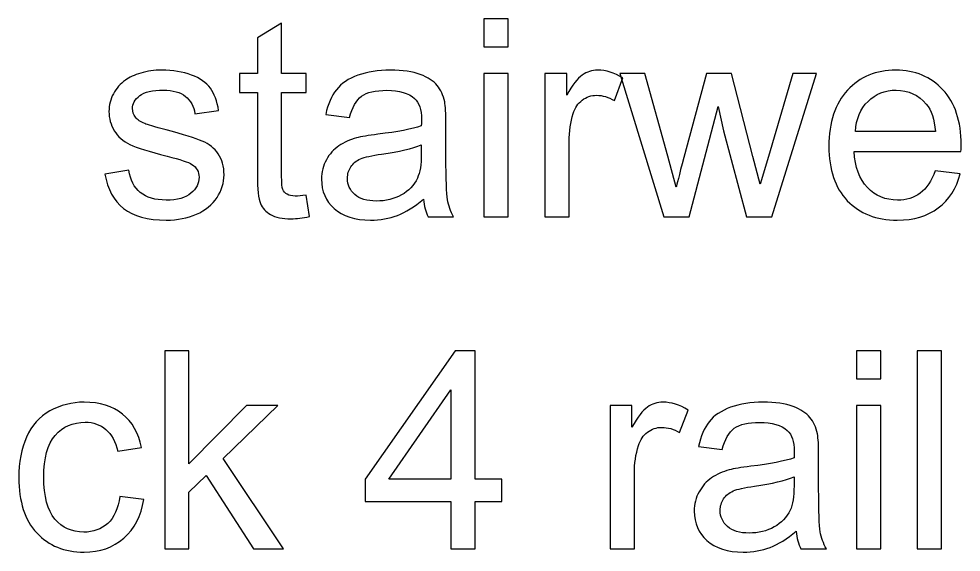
# Model space of a CAD drawing. Header units: centimetres. Extents: x -233 to -82, y 123 to 153.
# Drawn here: x -168.386 to -167.184, y 147.439 to 148.118 of the extents above; entities that cross this region are included whole.
import ezdxf

# ---------------------------------------------------------------- set-up
doc = ezdxf.new("R2010")
doc.units = ezdxf.units.CM
doc.header["$MEASUREMENT"] = 0
doc.layers.add('layer 1', color=7, linetype='Continuous')

msp = doc.modelspace()

# ---------------------------------------------------------------- linework, layer by layer
at = {"layer": 'layer 1'}
for points, knots in [([(-167.79317, 148.08285), (-167.79317, 148.08285), (-167.79317, 148.11845), (-167.79317, 148.11845), (-167.79317, 148.11845), (-167.79317, 148.11845), (-167.76217, 148.11845), (-167.76217, 148.11845), (-167.76217, 148.11845), (-167.76217, 148.11845), (-167.76217, 148.08285), (-167.76217, 148.08285), (-167.76217, 148.08285), (-167.76217, 148.08285), (-167.79317, 148.08285), (-167.79317, 148.08285)], [0, 0, 0, 0, 0.2, 0.2, 0.2, 0.2, 0.4, 0.4, 0.4, 0.4, 0.6, 0.6, 0.6, 0.6, 1, 1, 1, 1]), ([(-168.01977, 147.89365), (-168.01977, 147.89365), (-168.01537, 147.86625), (-168.01537, 147.86625), (-168.01537, 147.86625), (-168.02407, 147.86445), (-168.03187, 147.86355), (-168.03877, 147.86355), (-168.03877, 147.86355), (-168.05007, 147.86355), (-168.05877, 147.86535), (-168.06497, 147.86895), (-168.06497, 147.86895), (-168.07117, 147.87245), (-168.07557, 147.87715), (-168.07807, 147.88295), (-168.07807, 147.88295), (-168.08057, 147.88875), (-168.08187, 147.90095), (-168.08187, 147.91955), (-168.08187, 147.91955), (-168.08187, 147.91955), (-168.08187, 148.02475), (-168.08187, 148.02475), (-168.08187, 148.02475), (-168.08187, 148.02475), (-168.10457, 148.02475), (-168.10457, 148.02475), (-168.10457, 148.02475), (-168.10457, 148.02475), (-168.10457, 148.04885), (-168.10457, 148.04885), (-168.10457, 148.04885), (-168.10457, 148.04885), (-168.08187, 148.04885), (-168.08187, 148.04885), (-168.08187, 148.04885), (-168.08187, 148.04885), (-168.08187, 148.09415), (-168.08187, 148.09415), (-168.08187, 148.09415), (-168.08187, 148.09415), (-168.05097, 148.11275), (-168.05097, 148.11275), (-168.05097, 148.11275), (-168.05097, 148.11275), (-168.05097, 148.04885), (-168.05097, 148.04885), (-168.05097, 148.04885), (-168.05097, 148.04885), (-168.01977, 148.04885), (-168.01977, 148.04885), (-168.01977, 148.04885), (-168.01977, 148.04885), (-168.01977, 148.02475), (-168.01977, 148.02475), (-168.01977, 148.02475), (-168.01977, 148.02475), (-168.05097, 148.02475), (-168.05097, 148.02475), (-168.05097, 148.02475), (-168.05097, 148.02475), (-168.05097, 147.91775), (-168.05097, 147.91775), (-168.05097, 147.91775), (-168.05097, 147.90895), (-168.05047, 147.90325), (-168.04937, 147.90075), (-168.04937, 147.90075), (-168.04827, 147.89825), (-168.04647, 147.89625), (-168.04397, 147.89475), (-168.04397, 147.89475), (-168.04147, 147.89325), (-168.03797, 147.89245), (-168.03347, 147.89245), (-168.03347, 147.89245), (-168.02997, 147.89245), (-168.02547, 147.89285), (-168.01977, 147.89365)], [0, 0, 0, 0, 0.047619, 0.047619, 0.047619, 0.047619, 0.0952381, 0.0952381, 0.0952381, 0.0952381, 0.1428571, 0.1428571, 0.1428571, 0.1428571, 0.1904762, 0.1904762, 0.1904762, 0.1904762, 0.2380952, 0.2380952, 0.2380952, 0.2380952, 0.2857143, 0.2857143, 0.2857143, 0.2857143, 0.3333333, 0.3333333, 0.3333333, 0.3333333, 0.3809524, 0.3809524, 0.3809524, 0.3809524, 0.4285714, 0.4285714, 0.4285714, 0.4285714, 0.4761905, 0.4761905, 0.4761905, 0.4761905, 0.5238095, 0.5238095, 0.5238095, 0.5238095, 0.5714286, 0.5714286, 0.5714286, 0.5714286, 0.6190476, 0.6190476, 0.6190476, 0.6190476, 0.6666667, 0.6666667, 0.6666667, 0.6666667, 0.7142857, 0.7142857, 0.7142857, 0.7142857, 0.7619048, 0.7619048, 0.7619048, 0.7619048, 0.8095238, 0.8095238, 0.8095238, 0.8095238, 0.8571429, 0.8571429, 0.8571429, 0.8571429, 0.9047619, 0.9047619, 0.9047619, 0.9047619, 1, 1, 1, 1]), ([(-168.27627, 147.92055), (-168.27627, 147.92055), (-168.24567, 147.92535), (-168.24567, 147.92535), (-168.24567, 147.92535), (-168.24397, 147.91305), (-168.23917, 147.90365), (-168.23127, 147.89715), (-168.23127, 147.89715), (-168.22337, 147.89065), (-168.21237, 147.88735), (-168.19827, 147.88735), (-168.19827, 147.88735), (-168.18407, 147.88735), (-168.17347, 147.89025), (-168.16657, 147.89605), (-168.16657, 147.89605), (-168.15967, 147.90185), (-168.15627, 147.90865), (-168.15627, 147.91645), (-168.15627, 147.91645), (-168.15627, 147.92345), (-168.15927, 147.92895), (-168.16537, 147.93295), (-168.16537, 147.93295), (-168.16967, 147.93565), (-168.18017, 147.93915), (-168.19707, 147.94345), (-168.19707, 147.94345), (-168.21977, 147.94915), (-168.23557, 147.95415), (-168.24437, 147.95835), (-168.24437, 147.95835), (-168.25317, 147.96255), (-168.25987, 147.96835), (-168.26437, 147.97575), (-168.26437, 147.97575), (-168.26887, 147.98315), (-168.27117, 147.99135), (-168.27117, 148.00035), (-168.27117, 148.00035), (-168.27117, 148.00845), (-168.26927, 148.01605), (-168.26557, 148.02295), (-168.26557, 148.02295), (-168.26187, 148.02985), (-168.25677, 148.03565), (-168.25027, 148.04025), (-168.25027, 148.04025), (-168.24547, 148.04385), (-168.23887, 148.04685), (-168.23057, 148.04935), (-168.23057, 148.04935), (-168.22227, 148.05185), (-168.21327, 148.05305), (-168.20377, 148.05305), (-168.20377, 148.05305), (-168.18947, 148.05305), (-168.17687, 148.05095), (-168.16597, 148.04685), (-168.16597, 148.04685), (-168.15507, 148.04275), (-168.14707, 148.03715), (-168.14187, 148.03005), (-168.14187, 148.03005), (-168.13677, 148.02295), (-168.13317, 148.01355), (-168.13127, 148.00165), (-168.13127, 148.00165), (-168.13127, 148.00165), (-168.16157, 147.99755), (-168.16157, 147.99755), (-168.16157, 147.99755), (-168.16297, 148.00695), (-168.16697, 148.01435), (-168.17357, 148.01965), (-168.17357, 148.01965), (-168.18017, 148.02495), (-168.18947, 148.02755), (-168.20157, 148.02755), (-168.20157, 148.02755), (-168.21577, 148.02755), (-168.22587, 148.02525), (-168.23197, 148.02055), (-168.23197, 148.02055), (-168.23807, 148.01585), (-168.24117, 148.01025), (-168.24117, 148.00395), (-168.24117, 148.00395), (-168.24117, 147.99985), (-168.23987, 147.99625), (-168.23737, 147.99305), (-168.23737, 147.99305), (-168.23487, 147.98975), (-168.23087, 147.98695), (-168.22547, 147.98485), (-168.22547, 147.98485), (-168.22237, 147.98365), (-168.21327, 147.98095), (-168.19807, 147.97685), (-168.19807, 147.97685), (-168.17617, 147.97095), (-168.16087, 147.96625), (-168.15217, 147.96255), (-168.15217, 147.96255), (-168.14347, 147.95885), (-168.13667, 147.95335), (-168.13177, 147.94625), (-168.13177, 147.94625), (-168.12687, 147.93915), (-168.12437, 147.93025), (-168.12437, 147.91965), (-168.12437, 147.91965), (-168.12437, 147.90935), (-168.12737, 147.89965), (-168.13337, 147.89055), (-168.13337, 147.89055), (-168.13947, 147.88145), (-168.14817, 147.87435), (-168.15947, 147.86935), (-168.15947, 147.86935), (-168.17087, 147.86435), (-168.18377, 147.86185), (-168.19807, 147.86185), (-168.19807, 147.86185), (-168.22187, 147.86185), (-168.23997, 147.86675), (-168.25247, 147.87665), (-168.25247, 147.87665), (-168.26497, 147.88655), (-168.27287, 147.90115), (-168.27627, 147.92055)], [0, 0, 0, 0, 0.0294118, 0.0294118, 0.0294118, 0.0294118, 0.0588235, 0.0588235, 0.0588235, 0.0588235, 0.0882353, 0.0882353, 0.0882353, 0.0882353, 0.1176471, 0.1176471, 0.1176471, 0.1176471, 0.1470588, 0.1470588, 0.1470588, 0.1470588, 0.1764706, 0.1764706, 0.1764706, 0.1764706, 0.2058824, 0.2058824, 0.2058824, 0.2058824, 0.2352941, 0.2352941, 0.2352941, 0.2352941, 0.2647059, 0.2647059, 0.2647059, 0.2647059, 0.2941176, 0.2941176, 0.2941176, 0.2941176, 0.3235294, 0.3235294, 0.3235294, 0.3235294, 0.3529412, 0.3529412, 0.3529412, 0.3529412, 0.3823529, 0.3823529, 0.3823529, 0.3823529, 0.4117647, 0.4117647, 0.4117647, 0.4117647, 0.4411765, 0.4411765, 0.4411765, 0.4411765, 0.4705882, 0.4705882, 0.4705882, 0.4705882, 0.5, 0.5, 0.5, 0.5, 0.5294118, 0.5294118, 0.5294118, 0.5294118, 0.5588235, 0.5588235, 0.5588235, 0.5588235, 0.5882353, 0.5882353, 0.5882353, 0.5882353, 0.6176471, 0.6176471, 0.6176471, 0.6176471, 0.6470588, 0.6470588, 0.6470588, 0.6470588, 0.6764706, 0.6764706, 0.6764706, 0.6764706, 0.7058824, 0.7058824, 0.7058824, 0.7058824, 0.7352941, 0.7352941, 0.7352941, 0.7352941, 0.7647059, 0.7647059, 0.7647059, 0.7647059, 0.7941176, 0.7941176, 0.7941176, 0.7941176, 0.8235294, 0.8235294, 0.8235294, 0.8235294, 0.8529412, 0.8529412, 0.8529412, 0.8529412, 0.8823529, 0.8823529, 0.8823529, 0.8823529, 0.9117647, 0.9117647, 0.9117647, 0.9117647, 0.9411765, 0.9411765, 0.9411765, 0.9411765, 1, 1, 1, 1]), ([(-167.87017, 147.88855), (-167.88167, 147.87875), (-167.89267, 147.87185), (-167.90327, 147.86785), (-167.90327, 147.86785), (-167.91397, 147.86385), (-167.92537, 147.86185), (-167.93747, 147.86185), (-167.93747, 147.86185), (-167.95757, 147.86185), (-167.97307, 147.86675), (-167.98387, 147.87655), (-167.98387, 147.87655), (-167.99467, 147.88635), (-168.00007, 147.89885), (-168.00007, 147.91415), (-168.00007, 147.91415), (-168.00007, 147.92315), (-167.99797, 147.93135), (-167.99387, 147.93875), (-167.99387, 147.93875), (-167.98977, 147.94615), (-167.98447, 147.95205), (-167.97787, 147.95655), (-167.97787, 147.95655), (-167.97127, 147.96105), (-167.96387, 147.96445), (-167.95557, 147.96675), (-167.95557, 147.96675), (-167.94947, 147.96835), (-167.94037, 147.96985), (-167.92807, 147.97135), (-167.92807, 147.97135), (-167.90297, 147.97435), (-167.88457, 147.97795), (-167.87277, 147.98205), (-167.87277, 147.98205), (-167.87267, 147.98635), (-167.87257, 147.98905), (-167.87257, 147.99015), (-167.87257, 147.99015), (-167.87257, 148.00275), (-167.87547, 148.01165), (-167.88137, 148.01685), (-167.88137, 148.01685), (-167.88927, 148.02385), (-167.90107, 148.02735), (-167.91667, 148.02735), (-167.91667, 148.02735), (-167.93127, 148.02735), (-167.94207, 148.02485), (-167.94897, 148.01975), (-167.94897, 148.01975), (-167.95587, 148.01465), (-167.96107, 148.00555), (-167.96437, 147.99255), (-167.96437, 147.99255), (-167.96437, 147.99255), (-167.99467, 147.99665), (-167.99467, 147.99665), (-167.99467, 147.99665), (-167.99197, 148.00965), (-167.98737, 148.02015), (-167.98107, 148.02815), (-167.98107, 148.02815), (-167.97477, 148.03605), (-167.96557, 148.04225), (-167.95367, 148.04655), (-167.95367, 148.04655), (-167.94177, 148.05085), (-167.92787, 148.05305), (-167.91217, 148.05305), (-167.91217, 148.05305), (-167.89657, 148.05305), (-167.88387, 148.05125), (-167.87407, 148.04755), (-167.87407, 148.04755), (-167.86437, 148.04385), (-167.85717, 148.03915), (-167.85257, 148.03365), (-167.85257, 148.03365), (-167.84797, 148.02805), (-167.84477, 148.02105), (-167.84297, 148.01255), (-167.84297, 148.01255), (-167.84187, 148.00725), (-167.84137, 147.99775), (-167.84137, 147.98395), (-167.84137, 147.98395), (-167.84137, 147.98395), (-167.84137, 147.94265), (-167.84137, 147.94265), (-167.84137, 147.94265), (-167.84137, 147.91375), (-167.84067, 147.89555), (-167.83937, 147.88795), (-167.83937, 147.88795), (-167.83807, 147.88025), (-167.83547, 147.87295), (-167.83157, 147.86595), (-167.83157, 147.86595), (-167.83157, 147.86595), (-167.86397, 147.86595), (-167.86397, 147.86595), (-167.86397, 147.86595), (-167.86717, 147.87235), (-167.86927, 147.87985), (-167.87017, 147.88855)], [0, 0, 0, 0, 0.0357143, 0.0357143, 0.0357143, 0.0357143, 0.0714286, 0.0714286, 0.0714286, 0.0714286, 0.1071429, 0.1071429, 0.1071429, 0.1071429, 0.1428571, 0.1428571, 0.1428571, 0.1428571, 0.1785714, 0.1785714, 0.1785714, 0.1785714, 0.2142857, 0.2142857, 0.2142857, 0.2142857, 0.25, 0.25, 0.25, 0.25, 0.2857143, 0.2857143, 0.2857143, 0.2857143, 0.3214286, 0.3214286, 0.3214286, 0.3214286, 0.3571429, 0.3571429, 0.3571429, 0.3571429, 0.3928571, 0.3928571, 0.3928571, 0.3928571, 0.4285714, 0.4285714, 0.4285714, 0.4285714, 0.4642857, 0.4642857, 0.4642857, 0.4642857, 0.5, 0.5, 0.5, 0.5, 0.5357143, 0.5357143, 0.5357143, 0.5357143, 0.5714286, 0.5714286, 0.5714286, 0.5714286, 0.6071429, 0.6071429, 0.6071429, 0.6071429, 0.6428571, 0.6428571, 0.6428571, 0.6428571, 0.6785714, 0.6785714, 0.6785714, 0.6785714, 0.7142857, 0.7142857, 0.7142857, 0.7142857, 0.75, 0.75, 0.75, 0.75, 0.7857143, 0.7857143, 0.7857143, 0.7857143, 0.8214286, 0.8214286, 0.8214286, 0.8214286, 0.8571429, 0.8571429, 0.8571429, 0.8571429, 0.8928571, 0.8928571, 0.8928571, 0.8928571, 0.9285714, 0.9285714, 0.9285714, 0.9285714, 1, 1, 1, 1]), ([(-167.79317, 147.86595), (-167.79317, 147.86595), (-167.79317, 148.04885), (-167.79317, 148.04885), (-167.79317, 148.04885), (-167.79317, 148.04885), (-167.76217, 148.04885), (-167.76217, 148.04885), (-167.76217, 148.04885), (-167.76217, 148.04885), (-167.76217, 147.86595), (-167.76217, 147.86595), (-167.76217, 147.86595), (-167.76217, 147.86595), (-167.79317, 147.86595), (-167.79317, 147.86595)], [0, 0, 0, 0, 0.2, 0.2, 0.2, 0.2, 0.4, 0.4, 0.4, 0.4, 0.6, 0.6, 0.6, 0.6, 1, 1, 1, 1]), ([(-167.71527, 147.86595), (-167.71527, 147.86595), (-167.71527, 148.04885), (-167.71527, 148.04885), (-167.71527, 148.04885), (-167.71527, 148.04885), (-167.68737, 148.04885), (-167.68737, 148.04885), (-167.68737, 148.04885), (-167.68737, 148.04885), (-167.68737, 148.02115), (-167.68737, 148.02115), (-167.68737, 148.02115), (-167.68027, 148.03415), (-167.67367, 148.04275), (-167.66757, 148.04685), (-167.66757, 148.04685), (-167.66157, 148.05095), (-167.65497, 148.05305), (-167.64777, 148.05305), (-167.64777, 148.05305), (-167.63727, 148.05305), (-167.62667, 148.04975), (-167.61587, 148.04305), (-167.61587, 148.04305), (-167.61587, 148.04305), (-167.62657, 148.01425), (-167.62657, 148.01425), (-167.62657, 148.01425), (-167.63407, 148.01875), (-167.64167, 148.02095), (-167.64927, 148.02095), (-167.64927, 148.02095), (-167.65607, 148.02095), (-167.66217, 148.01895), (-167.66757, 148.01485), (-167.66757, 148.01485), (-167.67297, 148.01075), (-167.67677, 148.00515), (-167.67907, 147.99785), (-167.67907, 147.99785), (-167.68257, 147.98685), (-167.68427, 147.97485), (-167.68427, 147.96175), (-167.68427, 147.96175), (-167.68427, 147.96175), (-167.68427, 147.86595), (-167.68427, 147.86595), (-167.68427, 147.86595), (-167.68427, 147.86595), (-167.71527, 147.86595), (-167.71527, 147.86595)], [0, 0, 0, 0, 0.0714286, 0.0714286, 0.0714286, 0.0714286, 0.1428571, 0.1428571, 0.1428571, 0.1428571, 0.2142857, 0.2142857, 0.2142857, 0.2142857, 0.2857143, 0.2857143, 0.2857143, 0.2857143, 0.3571429, 0.3571429, 0.3571429, 0.3571429, 0.4285714, 0.4285714, 0.4285714, 0.4285714, 0.5, 0.5, 0.5, 0.5, 0.5714286, 0.5714286, 0.5714286, 0.5714286, 0.6428571, 0.6428571, 0.6428571, 0.6428571, 0.7142857, 0.7142857, 0.7142857, 0.7142857, 0.7857143, 0.7857143, 0.7857143, 0.7857143, 0.8571429, 0.8571429, 0.8571429, 0.8571429, 1, 1, 1, 1]), ([(-167.56367, 147.86595), (-167.56367, 147.86595), (-167.61967, 148.04885), (-167.61967, 148.04885), (-167.61967, 148.04885), (-167.61967, 148.04885), (-167.58757, 148.04885), (-167.58757, 148.04885), (-167.58757, 148.04885), (-167.58757, 148.04885), (-167.55847, 147.94325), (-167.55847, 147.94325), (-167.55847, 147.94325), (-167.55847, 147.94325), (-167.54767, 147.90405), (-167.54767, 147.90405), (-167.54767, 147.90405), (-167.54717, 147.90595), (-167.54407, 147.91855), (-167.53817, 147.94175), (-167.53817, 147.94175), (-167.53817, 147.94175), (-167.50907, 148.04885), (-167.50907, 148.04885), (-167.50907, 148.04885), (-167.50907, 148.04885), (-167.47717, 148.04885), (-167.47717, 148.04885), (-167.47717, 148.04885), (-167.47717, 148.04885), (-167.44977, 147.94275), (-167.44977, 147.94275), (-167.44977, 147.94275), (-167.44977, 147.94275), (-167.44067, 147.90785), (-167.44067, 147.90785), (-167.44067, 147.90785), (-167.44067, 147.90785), (-167.43017, 147.94315), (-167.43017, 147.94315), (-167.43017, 147.94315), (-167.43017, 147.94315), (-167.39877, 148.04885), (-167.39877, 148.04885), (-167.39877, 148.04885), (-167.39877, 148.04885), (-167.36867, 148.04885), (-167.36867, 148.04885), (-167.36867, 148.04885), (-167.36867, 148.04885), (-167.42587, 147.86595), (-167.42587, 147.86595), (-167.42587, 147.86595), (-167.42587, 147.86595), (-167.45807, 147.86595), (-167.45807, 147.86595), (-167.45807, 147.86595), (-167.45807, 147.86595), (-167.48717, 147.97555), (-167.48717, 147.97555), (-167.48717, 147.97555), (-167.48717, 147.97555), (-167.49427, 148.00665), (-167.49427, 148.00665), (-167.49427, 148.00665), (-167.49427, 148.00665), (-167.53127, 147.86595), (-167.53127, 147.86595), (-167.53127, 147.86595), (-167.53127, 147.86595), (-167.56367, 147.86595), (-167.56367, 147.86595)], [0, 0, 0, 0, 0.0526316, 0.0526316, 0.0526316, 0.0526316, 0.1052632, 0.1052632, 0.1052632, 0.1052632, 0.1578947, 0.1578947, 0.1578947, 0.1578947, 0.2105263, 0.2105263, 0.2105263, 0.2105263, 0.2631579, 0.2631579, 0.2631579, 0.2631579, 0.3157895, 0.3157895, 0.3157895, 0.3157895, 0.3684211, 0.3684211, 0.3684211, 0.3684211, 0.4210526, 0.4210526, 0.4210526, 0.4210526, 0.4736842, 0.4736842, 0.4736842, 0.4736842, 0.5263158, 0.5263158, 0.5263158, 0.5263158, 0.5789474, 0.5789474, 0.5789474, 0.5789474, 0.6315789, 0.6315789, 0.6315789, 0.6315789, 0.6842105, 0.6842105, 0.6842105, 0.6842105, 0.7368421, 0.7368421, 0.7368421, 0.7368421, 0.7894737, 0.7894737, 0.7894737, 0.7894737, 0.8421053, 0.8421053, 0.8421053, 0.8421053, 0.8947368, 0.8947368, 0.8947368, 0.8947368, 1, 1, 1, 1]), ([(-167.21737, 147.92485), (-167.21737, 147.92485), (-167.18537, 147.92085), (-167.18537, 147.92085), (-167.18537, 147.92085), (-167.19047, 147.90215), (-167.19977, 147.88765), (-167.21347, 147.87735), (-167.21347, 147.87735), (-167.22717, 147.86705), (-167.24457, 147.86185), (-167.26577, 147.86185), (-167.26577, 147.86185), (-167.29257, 147.86185), (-167.31377, 147.87005), (-167.32947, 147.88655), (-167.32947, 147.88655), (-167.34517, 147.90305), (-167.35297, 147.92615), (-167.35297, 147.95585), (-167.35297, 147.95585), (-167.35297, 147.98665), (-167.34507, 148.01055), (-167.32917, 148.02755), (-167.32917, 148.02755), (-167.31327, 148.04455), (-167.29277, 148.05305), (-167.26747, 148.05305), (-167.26747, 148.05305), (-167.24307, 148.05305), (-167.22307, 148.04475), (-167.20757, 148.02805), (-167.20757, 148.02805), (-167.19207, 148.01135), (-167.18427, 147.98795), (-167.18427, 147.95775), (-167.18427, 147.95775), (-167.18427, 147.95595), (-167.18437, 147.95315), (-167.18447, 147.94945), (-167.18447, 147.94945), (-167.18447, 147.94945), (-167.32087, 147.94945), (-167.32087, 147.94945), (-167.32087, 147.94945), (-167.31977, 147.92935), (-167.31407, 147.91405), (-167.30387, 147.90335), (-167.30387, 147.90335), (-167.29367, 147.89265), (-167.28087, 147.88735), (-167.26557, 147.88735), (-167.26557, 147.88735), (-167.25427, 147.88735), (-167.24457, 147.89035), (-167.23647, 147.89635), (-167.23647, 147.89635), (-167.22847, 147.90225), (-167.22207, 147.91175), (-167.21737, 147.92485)], [0, 0, 0, 0, 0.0625, 0.0625, 0.0625, 0.0625, 0.125, 0.125, 0.125, 0.125, 0.1875, 0.1875, 0.1875, 0.1875, 0.25, 0.25, 0.25, 0.25, 0.3125, 0.3125, 0.3125, 0.3125, 0.375, 0.375, 0.375, 0.375, 0.4375, 0.4375, 0.4375, 0.4375, 0.5, 0.5, 0.5, 0.5, 0.5625, 0.5625, 0.5625, 0.5625, 0.625, 0.625, 0.625, 0.625, 0.6875, 0.6875, 0.6875, 0.6875, 0.75, 0.75, 0.75, 0.75, 0.8125, 0.8125, 0.8125, 0.8125, 0.875, 0.875, 0.875, 0.875, 1, 1, 1, 1]), ([(-167.31917, 147.97495), (-167.31917, 147.97495), (-167.21707, 147.97495), (-167.21707, 147.97495), (-167.21707, 147.97495), (-167.21837, 147.99035), (-167.22227, 148.00195), (-167.22877, 148.00965), (-167.22877, 148.00965), (-167.23867, 148.02155), (-167.25147, 148.02755), (-167.26717, 148.02755), (-167.26717, 148.02755), (-167.28147, 148.02755), (-167.29337, 148.02275), (-167.30307, 148.01325), (-167.30307, 148.01325), (-167.31277, 148.00375), (-167.31817, 147.99095), (-167.31917, 147.97495)], [0, 0, 0, 0, 0.1666667, 0.1666667, 0.1666667, 0.1666667, 0.3333333, 0.3333333, 0.3333333, 0.3333333, 0.5, 0.5, 0.5, 0.5, 0.6666667, 0.6666667, 0.6666667, 0.6666667, 1, 1, 1, 1]), ([(-167.87277, 147.95775), (-167.88397, 147.95315), (-167.90087, 147.94925), (-167.92337, 147.94605), (-167.92337, 147.94605), (-167.93607, 147.94415), (-167.94507, 147.94215), (-167.95037, 147.93985), (-167.95037, 147.93985), (-167.95567, 147.93755), (-167.95977, 147.93425), (-167.96267, 147.92985), (-167.96267, 147.92985), (-167.96557, 147.92535), (-167.96697, 147.92045), (-167.96697, 147.91505), (-167.96697, 147.91505), (-167.96697, 147.90675), (-167.96387, 147.89995), (-167.95757, 147.89445), (-167.95757, 147.89445), (-167.95127, 147.88895), (-167.94217, 147.88615), (-167.93007, 147.88615), (-167.93007, 147.88615), (-167.91817, 147.88615), (-167.90747, 147.88875), (-167.89817, 147.89395), (-167.89817, 147.89395), (-167.88887, 147.89915), (-167.88207, 147.90625), (-167.87777, 147.91535), (-167.87777, 147.91535), (-167.87447, 147.92235), (-167.87277, 147.93265), (-167.87277, 147.94635), (-167.87277, 147.94635), (-167.87277, 147.94635), (-167.87277, 147.95775), (-167.87277, 147.95775)], [0, 0, 0, 0, 0.0909091, 0.0909091, 0.0909091, 0.0909091, 0.1818182, 0.1818182, 0.1818182, 0.1818182, 0.2727273, 0.2727273, 0.2727273, 0.2727273, 0.3636364, 0.3636364, 0.3636364, 0.3636364, 0.4545455, 0.4545455, 0.4545455, 0.4545455, 0.5454545, 0.5454545, 0.5454545, 0.5454545, 0.6363636, 0.6363636, 0.6363636, 0.6363636, 0.7272727, 0.7272727, 0.7272727, 0.7272727, 0.8181818, 0.8181818, 0.8181818, 0.8181818, 1, 1, 1, 1]), ([(-168.2001, 147.44261), (-168.2001, 147.44261), (-168.2001, 147.69511), (-168.2001, 147.69511), (-168.2001, 147.69511), (-168.2001, 147.69511), (-168.1691, 147.69511), (-168.1691, 147.69511), (-168.1691, 147.69511), (-168.1691, 147.69511), (-168.1691, 147.55111), (-168.1691, 147.55111), (-168.1691, 147.55111), (-168.1691, 147.55111), (-168.0957, 147.62551), (-168.0957, 147.62551), (-168.0957, 147.62551), (-168.0957, 147.62551), (-168.0556, 147.62551), (-168.0556, 147.62551), (-168.0556, 147.62551), (-168.0556, 147.62551), (-168.1255, 147.55771), (-168.1255, 147.55771), (-168.1255, 147.55771), (-168.1255, 147.55771), (-168.0485, 147.44261), (-168.0485, 147.44261), (-168.0485, 147.44261), (-168.0485, 147.44261), (-168.0867, 147.44261), (-168.0867, 147.44261), (-168.0867, 147.44261), (-168.0867, 147.44261), (-168.1472, 147.53611), (-168.1472, 147.53611), (-168.1472, 147.53611), (-168.1472, 147.53611), (-168.1691, 147.51511), (-168.1691, 147.51511), (-168.1691, 147.51511), (-168.1691, 147.51511), (-168.1691, 147.44261), (-168.1691, 147.44261), (-168.1691, 147.44261), (-168.1691, 147.44261), (-168.2001, 147.44261), (-168.2001, 147.44261)], [0, 0, 0, 0, 0.0769231, 0.0769231, 0.0769231, 0.0769231, 0.1538462, 0.1538462, 0.1538462, 0.1538462, 0.2307692, 0.2307692, 0.2307692, 0.2307692, 0.3076923, 0.3076923, 0.3076923, 0.3076923, 0.3846154, 0.3846154, 0.3846154, 0.3846154, 0.4615385, 0.4615385, 0.4615385, 0.4615385, 0.5384615, 0.5384615, 0.5384615, 0.5384615, 0.6153846, 0.6153846, 0.6153846, 0.6153846, 0.6923077, 0.6923077, 0.6923077, 0.6923077, 0.7692308, 0.7692308, 0.7692308, 0.7692308, 0.8461538, 0.8461538, 0.8461538, 0.8461538, 1, 1, 1, 1]), ([(-167.8351, 147.44261), (-167.8351, 147.44261), (-167.8351, 147.50311), (-167.8351, 147.50311), (-167.8351, 147.50311), (-167.8351, 147.50311), (-167.9446, 147.50311), (-167.9446, 147.50311), (-167.9446, 147.50311), (-167.9446, 147.50311), (-167.9446, 147.53151), (-167.9446, 147.53151), (-167.9446, 147.53151), (-167.9446, 147.53151), (-167.8294, 147.69511), (-167.8294, 147.69511), (-167.8294, 147.69511), (-167.8294, 147.69511), (-167.8041, 147.69511), (-167.8041, 147.69511), (-167.8041, 147.69511), (-167.8041, 147.69511), (-167.8041, 147.53151), (-167.8041, 147.53151), (-167.8041, 147.53151), (-167.8041, 147.53151), (-167.77, 147.53151), (-167.77, 147.53151), (-167.77, 147.53151), (-167.77, 147.53151), (-167.77, 147.50311), (-167.77, 147.50311), (-167.77, 147.50311), (-167.77, 147.50311), (-167.8041, 147.50311), (-167.8041, 147.50311), (-167.8041, 147.50311), (-167.8041, 147.50311), (-167.8041, 147.44261), (-167.8041, 147.44261), (-167.8041, 147.44261), (-167.8041, 147.44261), (-167.8351, 147.44261), (-167.8351, 147.44261)], [0, 0, 0, 0, 0.0833333, 0.0833333, 0.0833333, 0.0833333, 0.1666667, 0.1666667, 0.1666667, 0.1666667, 0.25, 0.25, 0.25, 0.25, 0.3333333, 0.3333333, 0.3333333, 0.3333333, 0.4166667, 0.4166667, 0.4166667, 0.4166667, 0.5, 0.5, 0.5, 0.5, 0.5833333, 0.5833333, 0.5833333, 0.5833333, 0.6666667, 0.6666667, 0.6666667, 0.6666667, 0.75, 0.75, 0.75, 0.75, 0.8333333, 0.8333333, 0.8333333, 0.8333333, 1, 1, 1, 1]), ([(-167.3178, 147.65951), (-167.3178, 147.65951), (-167.3178, 147.69511), (-167.3178, 147.69511), (-167.3178, 147.69511), (-167.3178, 147.69511), (-167.2868, 147.69511), (-167.2868, 147.69511), (-167.2868, 147.69511), (-167.2868, 147.69511), (-167.2868, 147.65951), (-167.2868, 147.65951), (-167.2868, 147.65951), (-167.2868, 147.65951), (-167.3178, 147.65951), (-167.3178, 147.65951)], [0, 0, 0, 0, 0.2, 0.2, 0.2, 0.2, 0.4, 0.4, 0.4, 0.4, 0.6, 0.6, 0.6, 0.6, 1, 1, 1, 1]), ([(-167.2402, 147.44261), (-167.2402, 147.44261), (-167.2402, 147.69511), (-167.2402, 147.69511), (-167.2402, 147.69511), (-167.2402, 147.69511), (-167.2092, 147.69511), (-167.2092, 147.69511), (-167.2092, 147.69511), (-167.2092, 147.69511), (-167.2092, 147.44261), (-167.2092, 147.44261), (-167.2092, 147.44261), (-167.2092, 147.44261), (-167.2402, 147.44261), (-167.2402, 147.44261)], [0, 0, 0, 0, 0.2, 0.2, 0.2, 0.2, 0.4, 0.4, 0.4, 0.4, 0.6, 0.6, 0.6, 0.6, 1, 1, 1, 1]), ([(-167.8351, 147.53151), (-167.8351, 147.53151), (-167.8351, 147.64531), (-167.8351, 147.64531), (-167.8351, 147.64531), (-167.8351, 147.64531), (-167.9141, 147.53151), (-167.9141, 147.53151), (-167.9141, 147.53151), (-167.9141, 147.53151), (-167.8351, 147.53151), (-167.8351, 147.53151)], [0, 0, 0, 0, 0.25, 0.25, 0.25, 0.25, 0.5, 0.5, 0.5, 0.5, 1, 1, 1, 1]), ([(-168.2573, 147.50961), (-168.2573, 147.50961), (-168.2268, 147.50561), (-168.2268, 147.50561), (-168.2268, 147.50561), (-168.2301, 147.48461), (-168.2386, 147.46821), (-168.2523, 147.45631), (-168.2523, 147.45631), (-168.266, 147.44441), (-168.2829, 147.43851), (-168.3029, 147.43851), (-168.3029, 147.43851), (-168.328, 147.43851), (-168.3481, 147.44671), (-168.3633, 147.46311), (-168.3633, 147.46311), (-168.3785, 147.47941), (-168.3861, 147.50291), (-168.3861, 147.53341), (-168.3861, 147.53341), (-168.3861, 147.55311), (-168.3828, 147.57041), (-168.3763, 147.58521), (-168.3763, 147.58521), (-168.3698, 147.60001), (-168.3598, 147.61111), (-168.3464, 147.61861), (-168.3464, 147.61861), (-168.333, 147.62601), (-168.3184, 147.62971), (-168.3027, 147.62971), (-168.3027, 147.62971), (-168.2828, 147.62971), (-168.2666, 147.62471), (-168.254, 147.61461), (-168.254, 147.61461), (-168.2414, 147.60451), (-168.2333, 147.59031), (-168.2297, 147.57181), (-168.2297, 147.57181), (-168.2297, 147.57181), (-168.2599, 147.56711), (-168.2599, 147.56711), (-168.2599, 147.56711), (-168.2628, 147.57941), (-168.2678, 147.58871), (-168.2751, 147.59491), (-168.2751, 147.59491), (-168.2824, 147.60111), (-168.2912, 147.60421), (-168.3015, 147.60421), (-168.3015, 147.60421), (-168.3172, 147.60421), (-168.3299, 147.59861), (-168.3396, 147.58741), (-168.3396, 147.58741), (-168.3494, 147.57621), (-168.3543, 147.55851), (-168.3543, 147.53421), (-168.3543, 147.53421), (-168.3543, 147.50971), (-168.3496, 147.49181), (-168.3401, 147.48071), (-168.3401, 147.48071), (-168.3307, 147.46961), (-168.3184, 147.46401), (-168.3033, 147.46401), (-168.3033, 147.46401), (-168.2911, 147.46401), (-168.2809, 147.46771), (-168.2727, 147.47521), (-168.2727, 147.47521), (-168.2646, 147.48271), (-168.2594, 147.49411), (-168.2573, 147.50961)], [0, 0, 0, 0, 0.05, 0.05, 0.05, 0.05, 0.1, 0.1, 0.1, 0.1, 0.15, 0.15, 0.15, 0.15, 0.2, 0.2, 0.2, 0.2, 0.25, 0.25, 0.25, 0.25, 0.3, 0.3, 0.3, 0.3, 0.35, 0.35, 0.35, 0.35, 0.4, 0.4, 0.4, 0.4, 0.45, 0.45, 0.45, 0.45, 0.5, 0.5, 0.5, 0.5, 0.55, 0.55, 0.55, 0.55, 0.6, 0.6, 0.6, 0.6, 0.65, 0.65, 0.65, 0.65, 0.7, 0.7, 0.7, 0.7, 0.75, 0.75, 0.75, 0.75, 0.8, 0.8, 0.8, 0.8, 0.85, 0.85, 0.85, 0.85, 0.9, 0.9, 0.9, 0.9, 1, 1, 1, 1]), ([(-167.632, 147.44261), (-167.632, 147.44261), (-167.632, 147.62551), (-167.632, 147.62551), (-167.632, 147.62551), (-167.632, 147.62551), (-167.6041, 147.62551), (-167.6041, 147.62551), (-167.6041, 147.62551), (-167.6041, 147.62551), (-167.6041, 147.59781), (-167.6041, 147.59781), (-167.6041, 147.59781), (-167.597, 147.61081), (-167.5904, 147.61941), (-167.5843, 147.62351), (-167.5843, 147.62351), (-167.5783, 147.62761), (-167.5717, 147.62971), (-167.5645, 147.62971), (-167.5645, 147.62971), (-167.554, 147.62971), (-167.5434, 147.62641), (-167.5326, 147.61971), (-167.5326, 147.61971), (-167.5326, 147.61971), (-167.5433, 147.59091), (-167.5433, 147.59091), (-167.5433, 147.59091), (-167.5508, 147.59541), (-167.5584, 147.59761), (-167.566, 147.59761), (-167.566, 147.59761), (-167.5728, 147.59761), (-167.5789, 147.59561), (-167.5843, 147.59151), (-167.5843, 147.59151), (-167.5897, 147.58741), (-167.5935, 147.58181), (-167.5958, 147.57451), (-167.5958, 147.57451), (-167.5993, 147.56351), (-167.601, 147.55151), (-167.601, 147.53841), (-167.601, 147.53841), (-167.601, 147.53841), (-167.601, 147.44261), (-167.601, 147.44261), (-167.601, 147.44261), (-167.601, 147.44261), (-167.632, 147.44261), (-167.632, 147.44261)], [0, 0, 0, 0, 0.0714286, 0.0714286, 0.0714286, 0.0714286, 0.1428571, 0.1428571, 0.1428571, 0.1428571, 0.2142857, 0.2142857, 0.2142857, 0.2142857, 0.2857143, 0.2857143, 0.2857143, 0.2857143, 0.3571429, 0.3571429, 0.3571429, 0.3571429, 0.4285714, 0.4285714, 0.4285714, 0.4285714, 0.5, 0.5, 0.5, 0.5, 0.5714286, 0.5714286, 0.5714286, 0.5714286, 0.6428571, 0.6428571, 0.6428571, 0.6428571, 0.7142857, 0.7142857, 0.7142857, 0.7142857, 0.7857143, 0.7857143, 0.7857143, 0.7857143, 0.8571429, 0.8571429, 0.8571429, 0.8571429, 1, 1, 1, 1]), ([(-167.3948, 147.46521), (-167.4063, 147.45541), (-167.4173, 147.44851), (-167.4279, 147.44451), (-167.4279, 147.44451), (-167.4386, 147.44051), (-167.45, 147.43851), (-167.4621, 147.43851), (-167.4621, 147.43851), (-167.4822, 147.43851), (-167.4977, 147.44341), (-167.5085, 147.45321), (-167.5085, 147.45321), (-167.5193, 147.46301), (-167.5247, 147.47551), (-167.5247, 147.49081), (-167.5247, 147.49081), (-167.5247, 147.49981), (-167.5226, 147.50801), (-167.5185, 147.51541), (-167.5185, 147.51541), (-167.5144, 147.52281), (-167.5091, 147.52871), (-167.5025, 147.53321), (-167.5025, 147.53321), (-167.4959, 147.53771), (-167.4885, 147.54111), (-167.4802, 147.54341), (-167.4802, 147.54341), (-167.4741, 147.54501), (-167.465, 147.54651), (-167.4527, 147.54801), (-167.4527, 147.54801), (-167.4276, 147.55101), (-167.4092, 147.55461), (-167.3974, 147.55871), (-167.3974, 147.55871), (-167.3973, 147.56301), (-167.3972, 147.56571), (-167.3972, 147.56681), (-167.3972, 147.56681), (-167.3972, 147.57941), (-167.4001, 147.58831), (-167.406, 147.59351), (-167.406, 147.59351), (-167.4139, 147.60051), (-167.4257, 147.60401), (-167.4413, 147.60401), (-167.4413, 147.60401), (-167.4559, 147.60401), (-167.4667, 147.60151), (-167.4736, 147.59641), (-167.4736, 147.59641), (-167.4805, 147.59131), (-167.4857, 147.58221), (-167.489, 147.56921), (-167.489, 147.56921), (-167.489, 147.56921), (-167.5193, 147.57331), (-167.5193, 147.57331), (-167.5193, 147.57331), (-167.5166, 147.58631), (-167.512, 147.59681), (-167.5057, 147.60481), (-167.5057, 147.60481), (-167.4994, 147.61271), (-167.4902, 147.61891), (-167.4783, 147.62321), (-167.4783, 147.62321), (-167.4664, 147.62751), (-167.4525, 147.62971), (-167.4368, 147.62971), (-167.4368, 147.62971), (-167.4212, 147.62971), (-167.4085, 147.62791), (-167.3987, 147.62421), (-167.3987, 147.62421), (-167.389, 147.62051), (-167.3818, 147.61581), (-167.3772, 147.61031), (-167.3772, 147.61031), (-167.3726, 147.60471), (-167.3694, 147.59771), (-167.3676, 147.58921), (-167.3676, 147.58921), (-167.3665, 147.58391), (-167.366, 147.57441), (-167.366, 147.56061), (-167.366, 147.56061), (-167.366, 147.56061), (-167.366, 147.51931), (-167.366, 147.51931), (-167.366, 147.51931), (-167.366, 147.49041), (-167.3653, 147.47221), (-167.364, 147.46461), (-167.364, 147.46461), (-167.3627, 147.45691), (-167.3601, 147.44961), (-167.3562, 147.44261), (-167.3562, 147.44261), (-167.3562, 147.44261), (-167.3886, 147.44261), (-167.3886, 147.44261), (-167.3886, 147.44261), (-167.3918, 147.44901), (-167.3939, 147.45651), (-167.3948, 147.46521)], [0, 0, 0, 0, 0.0357143, 0.0357143, 0.0357143, 0.0357143, 0.0714286, 0.0714286, 0.0714286, 0.0714286, 0.1071429, 0.1071429, 0.1071429, 0.1071429, 0.1428571, 0.1428571, 0.1428571, 0.1428571, 0.1785714, 0.1785714, 0.1785714, 0.1785714, 0.2142857, 0.2142857, 0.2142857, 0.2142857, 0.25, 0.25, 0.25, 0.25, 0.2857143, 0.2857143, 0.2857143, 0.2857143, 0.3214286, 0.3214286, 0.3214286, 0.3214286, 0.3571429, 0.3571429, 0.3571429, 0.3571429, 0.3928571, 0.3928571, 0.3928571, 0.3928571, 0.4285714, 0.4285714, 0.4285714, 0.4285714, 0.4642857, 0.4642857, 0.4642857, 0.4642857, 0.5, 0.5, 0.5, 0.5, 0.5357143, 0.5357143, 0.5357143, 0.5357143, 0.5714286, 0.5714286, 0.5714286, 0.5714286, 0.6071429, 0.6071429, 0.6071429, 0.6071429, 0.6428571, 0.6428571, 0.6428571, 0.6428571, 0.6785714, 0.6785714, 0.6785714, 0.6785714, 0.7142857, 0.7142857, 0.7142857, 0.7142857, 0.75, 0.75, 0.75, 0.75, 0.7857143, 0.7857143, 0.7857143, 0.7857143, 0.8214286, 0.8214286, 0.8214286, 0.8214286, 0.8571429, 0.8571429, 0.8571429, 0.8571429, 0.8928571, 0.8928571, 0.8928571, 0.8928571, 0.9285714, 0.9285714, 0.9285714, 0.9285714, 1, 1, 1, 1]), ([(-167.3178, 147.44261), (-167.3178, 147.44261), (-167.3178, 147.62551), (-167.3178, 147.62551), (-167.3178, 147.62551), (-167.3178, 147.62551), (-167.2868, 147.62551), (-167.2868, 147.62551), (-167.2868, 147.62551), (-167.2868, 147.62551), (-167.2868, 147.44261), (-167.2868, 147.44261), (-167.2868, 147.44261), (-167.2868, 147.44261), (-167.3178, 147.44261), (-167.3178, 147.44261)], [0, 0, 0, 0, 0.2, 0.2, 0.2, 0.2, 0.4, 0.4, 0.4, 0.4, 0.6, 0.6, 0.6, 0.6, 1, 1, 1, 1]), ([(-167.3974, 147.53441), (-167.4086, 147.52981), (-167.4255, 147.52591), (-167.448, 147.52271), (-167.448, 147.52271), (-167.4607, 147.52081), (-167.4697, 147.51881), (-167.475, 147.51651), (-167.475, 147.51651), (-167.4803, 147.51421), (-167.4844, 147.51091), (-167.4873, 147.50651), (-167.4873, 147.50651), (-167.4902, 147.50201), (-167.4916, 147.49711), (-167.4916, 147.49171), (-167.4916, 147.49171), (-167.4916, 147.48341), (-167.4885, 147.47661), (-167.4822, 147.47111), (-167.4822, 147.47111), (-167.4759, 147.46561), (-167.4668, 147.46281), (-167.4547, 147.46281), (-167.4547, 147.46281), (-167.4428, 147.46281), (-167.4321, 147.46541), (-167.4228, 147.47061), (-167.4228, 147.47061), (-167.4135, 147.47581), (-167.4067, 147.48291), (-167.4024, 147.49201), (-167.4024, 147.49201), (-167.3991, 147.49901), (-167.3974, 147.50931), (-167.3974, 147.52301), (-167.3974, 147.52301), (-167.3974, 147.52301), (-167.3974, 147.53441), (-167.3974, 147.53441)], [0, 0, 0, 0, 0.0909091, 0.0909091, 0.0909091, 0.0909091, 0.1818182, 0.1818182, 0.1818182, 0.1818182, 0.2727273, 0.2727273, 0.2727273, 0.2727273, 0.3636364, 0.3636364, 0.3636364, 0.3636364, 0.4545455, 0.4545455, 0.4545455, 0.4545455, 0.5454545, 0.5454545, 0.5454545, 0.5454545, 0.6363636, 0.6363636, 0.6363636, 0.6363636, 0.7272727, 0.7272727, 0.7272727, 0.7272727, 0.8181818, 0.8181818, 0.8181818, 0.8181818, 1, 1, 1, 1])]:
    msp.add_open_spline(points, degree=3, knots=knots, dxfattribs=at)

doc.saveas('drawing.dxf')
